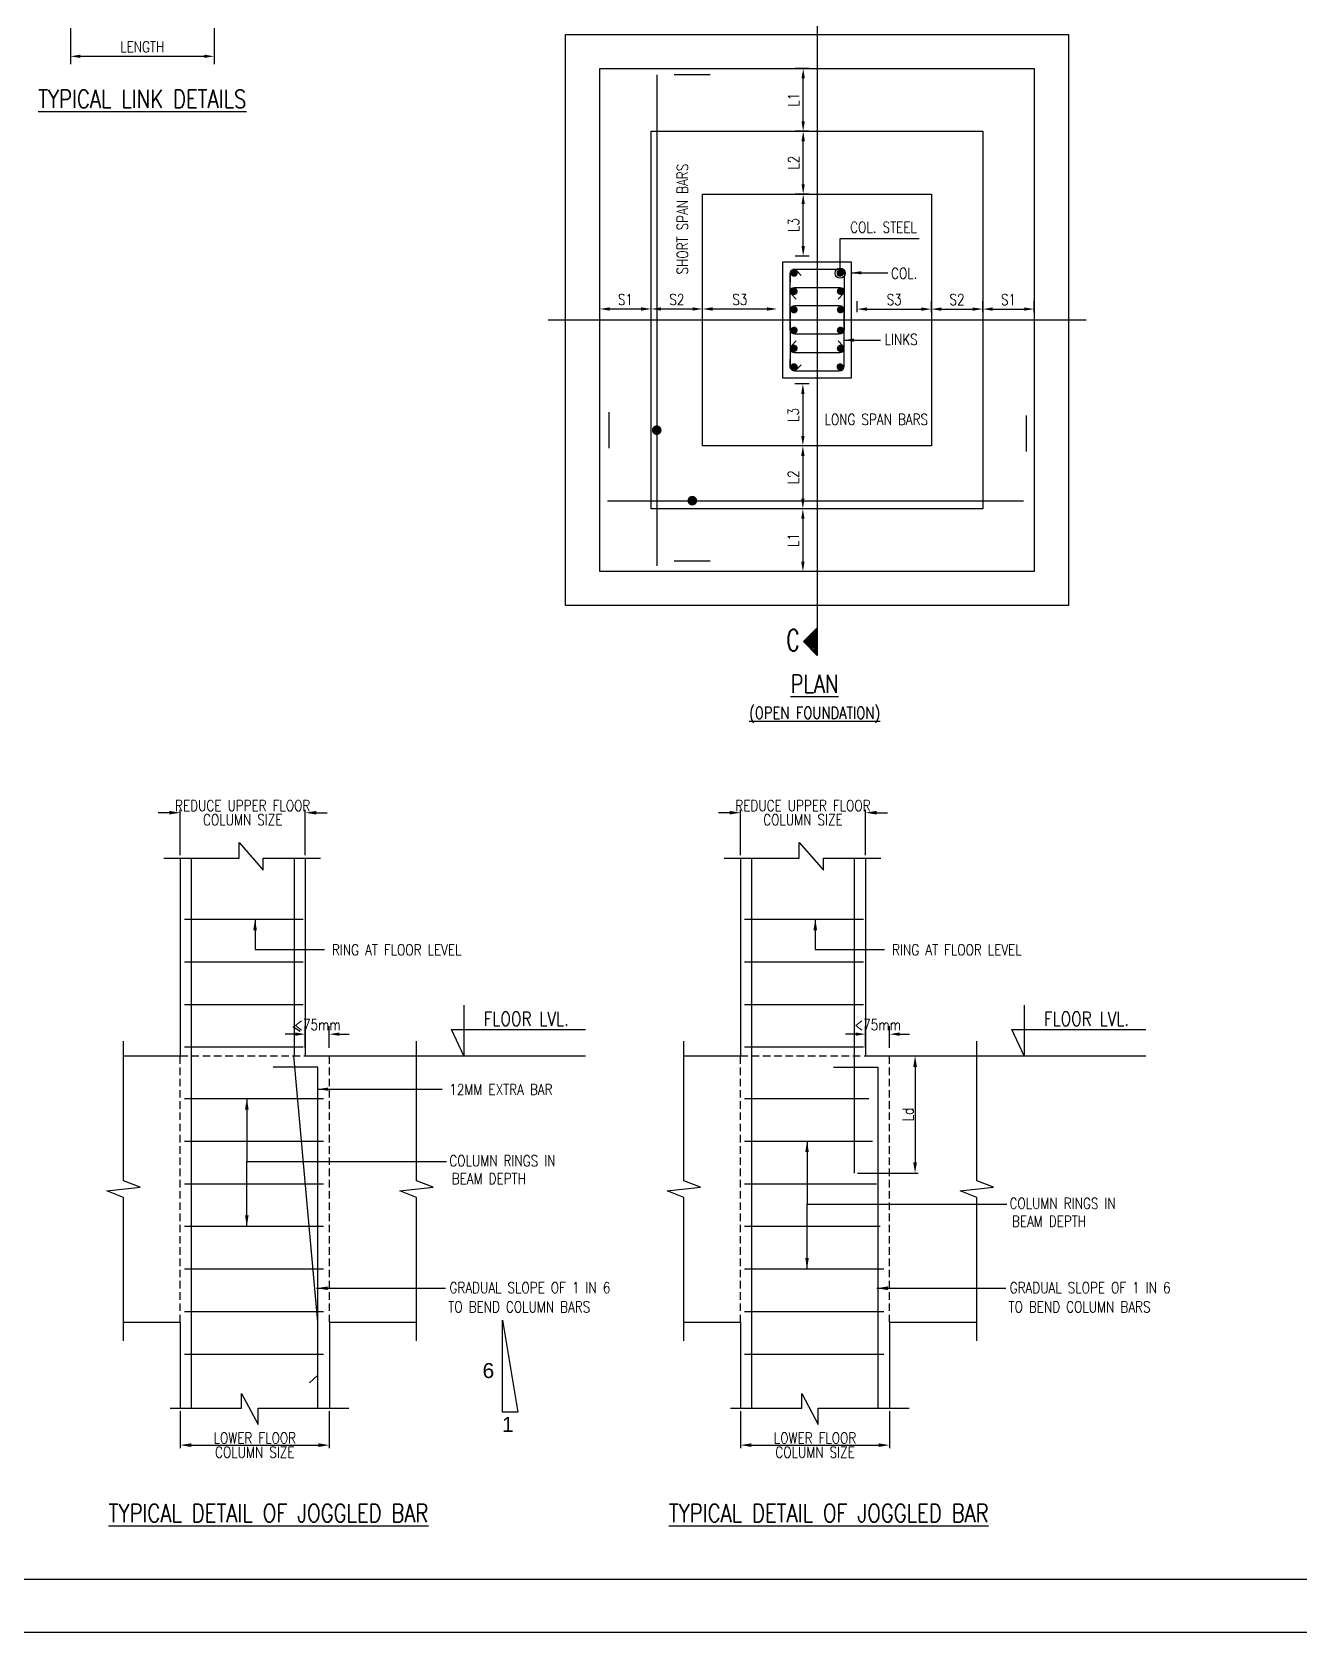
# Model space of a CAD drawing. Extents: x 324505 to 1272425, y -526289 to -156124.
# Drawn here: x 556929 to 588654, y -362395 to -322331 of the extents above; entities that cross this region are included whole.
import ezdxf
from ezdxf.enums import TextEntityAlignment as Align
from ezdxf.lldxf.tags import DXFTag

# ---------------------------------------------------------------- set-up
doc = ezdxf.new("R2010")
doc.units = 0
doc.header["$LTSCALE"] = 500
doc.header["$MEASUREMENT"] = 0
doc.header["$PDMODE"] = 35
doc.header["$PDSIZE"] = -15
doc.linetypes.add('HIDDEN2', pattern=[0.1875, 0.125, -0.0625])
doc.layers.get('DEFPOINTS').update_dxf_attribs({"color": 4})
for name, color, linetype in [('BEAM', 4, 'Continuous'), ('BRAKE LINE', 8, 'Continuous'), ('CEN', 8, 'CENTER'), ('COL', 1, 'Continuous'), ('DIM', 5, 'Continuous'), ('FOOT', 4, 'Continuous'), ('level', 3, 'Continuous'), ('LINK', 2, 'Continuous'), ('MISC', 5, 'Continuous'), ('NO. SECTION', 1, 'Continuous'), ('S-COLUMN', 1, 'Continuous'), ('S-CONCRET LINE', 4, 'Continuous'), ('S-MISC', 2, 'Continuous'), ('S-REINFORCEMENT', 6, 'Continuous'), ('S-TEXT-1', 4, 'Continuous'), ('S-TITLE', 6, 'Continuous'), ('S-TXT', 3, 'Continuous'), ('s_TITILE', 9, 'Continuous'), ('TEXT NORMAL', 4, 'Continuous'), ('TEXT1', 2, 'Continuous'), ('TXT1', 2, 'Continuous')]:
    doc.layers.add(name, color=color, linetype=linetype)
doc.styles.add('ROMAND', font='simplex.shx')
doc.styles.add('ROMANS', font='simplex.shx', dxfattribs={"width": 0.8, "height": 275, "bigfont": 'bigfont.shx'})
doc.styles.add('STERLING-1', font='swissel.ttf')
tags = doc.linetypes.add('CENTER', pattern=[2, 1.25, -0.25, 0.25, -0.25]).pattern_tags.tags
tags[10:11] = [DXFTag(74, 4), DXFTag(75, 0), DXFTag(340, '0'), DXFTag(46, 1.0), DXFTag(50, 0.0), DXFTag(44, 0.0), DXFTag(45, 0.0)]
tags[8:9] = [DXFTag(74, 4), DXFTag(75, 0), DXFTag(340, '0'), DXFTag(46, 1.0), DXFTag(50, 0.0), DXFTag(44, 0.0), DXFTag(45, 0.0)]
tags[6:7] = [DXFTag(74, 4), DXFTag(75, 0), DXFTag(340, '0'), DXFTag(46, 1.0), DXFTag(50, 0.0), DXFTag(44, 0.0), DXFTag(45, 0.0)]
tags[4:5] = [DXFTag(74, 4), DXFTag(75, 0), DXFTag(340, '0'), DXFTag(46, 1.0), DXFTag(50, 0.0), DXFTag(44, 0.0), DXFTag(45, 0.0)]
tags = doc.linetypes.add('HIDDEN', pattern=[0.375, 0.25, -0.125]).pattern_tags.tags
tags[6:7] = [DXFTag(74, 4), DXFTag(75, 0), DXFTag(340, '0'), DXFTag(46, 1.0), DXFTag(50, 0.0), DXFTag(44, 0.0), DXFTag(45, 0.0)]
tags[4:5] = [DXFTag(74, 4), DXFTag(75, 0), DXFTag(340, '0'), DXFTag(46, 1.0), DXFTag(50, 0.0), DXFTag(44, 0.0), DXFTag(45, 0.0)]
doc.dimstyles.new('Copy of INT2TIMES', dxfattribs={"dimtxt": 300, "dimasz": 275, "dimexe": 75, "dimexo": 75, "dimgap": 40, "dimtad": 1, "dimdec": 0, "dimlfac": 0.5, "dimrnd": 5, "dimzin": 0, "dimdsep": 46, "dimtxsty": 'ROMANS', "dimcen": -1, "dimclrd": 5, "dimclre": 5, "dimclrt": 4, "dimadec": 0, "dimazin": 0, "dimtfac": 1, "dimtdec": 0, "dimtix": 1, "dimtofl": 0, "dimtmove": 2, "dimatfit": 3, "dimfxl": 0, "dimtolj": 1, "dimtzin": 0, "dimarcsym": 0})
doc.dimstyles.new('dim100', dxfattribs={"dimtxt": 250, "dimasz": 250, "dimexe": 200, "dimexo": 200, "dimgap": 100, "dimtad": 1, "dimdec": 0, "dimzin": 0, "dimdsep": 46, "dimtxsty": 'ROMANS', "dimcen": 0, "dimclrd": 5, "dimclre": 5, "dimclrt": 4, "dimadec": 0, "dimazin": 0, "dimtfac": 1, "dimtdec": 0, "dimtix": 1, "dimtofl": 0, "dimtmove": 2, "dimatfit": 3, "dimfxl": 0, "dimtolj": 1, "dimtzin": 0, "dimlwd": -1, "dimlwe": -1, "dimarcsym": 0})
doc.dimstyles.new('dim25', dxfattribs={"dimtxt": 250, "dimasz": 250, "dimexe": 200, "dimexo": 200, "dimgap": 100, "dimtad": 1, "dimdec": 0, "dimlfac": 0.25, "dimzin": 0, "dimdsep": 46, "dimtxsty": 'ROMANS', "dimcen": 0, "dimclrd": 5, "dimclre": 5, "dimclrt": 4, "dimadec": 0, "dimazin": 0, "dimtfac": 1, "dimtdec": 0, "dimtix": 1, "dimtofl": 0, "dimtmove": 2, "dimatfit": 3, "dimfxl": 0, "dimtolj": 1, "dimtzin": 0, "dimlwd": -1, "dimlwe": -1, "dimarcsym": 0})

# ---------------------------------------------------------------- blocks, each defined once
blk = doc.blocks.new('*D3')
at = {"layer": 'DEFPOINTS', "color": 0}
for p in [(576588, -331143), (576231, -332695), (576588, -332695)]:
    blk.add_point(p, dxfattribs=at)
at = {"layer": 'DIM', "color": 5}
for p, q in [((576388, -331143), (576031, -331143)), ((576231, -331393), (576231, -332445)), ((576388, -332695), (576031, -332695))]:
    blk.add_line(p, q, dxfattribs=at)
for points in [[(576273, -331393), (576189, -331393), (576231, -331143)], [(576189, -332445), (576273, -332445), (576231, -332695)]]:
    blk.add_solid(points, dxfattribs=at)
at = {"layer": 'DIM', "color": 4, "insert": (575993, -331919), "char_height": 275, "attachment_point": 5, "rotation": 90, "style": 'ROMANS'}
blk.add_mtext('\\A1;L3', dxfattribs=at)
blk = doc.blocks.new('*D4')
at = {"layer": 'DEFPOINTS', "color": 0}
for p in [(576588, -334269), (576231, -335843), (576588, -335843)]:
    blk.add_point(p, dxfattribs=at)
at = {"layer": 'DIM', "color": 5}
for p, q in [((576388, -334269), (576031, -334269)), ((576231, -334519), (576231, -335593)), ((576388, -335843), (576031, -335843))]:
    blk.add_line(p, q, dxfattribs=at)
for points in [[(576273, -334519), (576189, -334519), (576231, -334269)], [(576189, -335593), (576273, -335593), (576231, -335843)]]:
    blk.add_solid(points, dxfattribs=at)
at = {"layer": 'DIM', "color": 4, "insert": (575993, -335056), "char_height": 275, "attachment_point": 5, "rotation": 90, "style": 'ROMANS'}
blk.add_mtext('\\A1;L1', dxfattribs=at)
blk = doc.blocks.new('*D5')
at = {"layer": 'DEFPOINTS', "color": 0}
for p in [(576588, -332695), (576231, -334269), (576588, -334269)]:
    blk.add_point(p, dxfattribs=at)
at = {"layer": 'DIM', "color": 5}
for p, q in [((576388, -332695), (576031, -332695)), ((576231, -332945), (576231, -334019)), ((576388, -334269), (576031, -334269))]:
    blk.add_line(p, q, dxfattribs=at)
for points in [[(576273, -332945), (576189, -332945), (576231, -332695)], [(576189, -334019), (576273, -334019), (576231, -334269)]]:
    blk.add_solid(points, dxfattribs=at)
at = {"layer": 'DIM', "color": 4, "insert": (575993, -333482), "char_height": 275, "attachment_point": 5, "rotation": 90, "style": 'ROMANS'}
blk.add_mtext('\\A1;L2', dxfattribs=at)
blk = doc.blocks.new('*D6')
at = {"layer": 'DEFPOINTS', "color": 0}
for p in [(576239, -323243), (576588, -323243), (576584, -324817)]:
    blk.add_point(p, dxfattribs=at)
at = {"layer": 'DIM', "color": 5}
for p, q in [((576388, -323243), (576039, -323243)), ((576239, -324567), (576239, -323493)), ((576384, -324817), (576039, -324817))]:
    blk.add_line(p, q, dxfattribs=at)
for points in [[(576281, -323493), (576197, -323493), (576239, -323243)], [(576197, -324567), (576281, -324567), (576239, -324817)]]:
    blk.add_solid(points, dxfattribs=at)
at = {"layer": 'DIM', "color": 4, "insert": (576001, -324030), "char_height": 275, "attachment_point": 5, "rotation": 90, "style": 'ROMANS'}
blk.add_mtext('\\A1;L1', dxfattribs=at)
blk = doc.blocks.new('*D7')
at = {"layer": 'DEFPOINTS', "color": 0}
for p in [(573719, -329266), (575585, -329266), (575585, -329266)]:
    blk.add_point(p, dxfattribs=at)
at = {"layer": 'DIM', "color": 5}
for p, q in [((573719, -329066), (573719, -329066)), ((573969, -329266), (575335, -329266)), ((575585, -329066), (575585, -329066))]:
    blk.add_line(p, q, dxfattribs=at)
for points in [[(573969, -329225), (573969, -329308), (573719, -329266)], [(575335, -329308), (575335, -329225), (575585, -329266)]]:
    blk.add_solid(points, dxfattribs=at)
at = {"layer": 'DIM', "color": 4, "insert": (574652, -329029), "char_height": 275, "attachment_point": 5, "style": 'ROMANS'}
blk.add_mtext('\\A1;S3', dxfattribs=at)
blk = doc.blocks.new('*D8')
at = {"layer": 'DEFPOINTS', "color": 0}
for p in [(572432, -329266), (571144, -329543), (572432, -329543)]:
    blk.add_point(p, dxfattribs=at)
at = {"layer": 'DIM', "color": 5}
for p, q in [((571144, -329343), (571144, -329066)), ((571394, -329266), (572182, -329266)), ((572432, -329343), (572432, -329066))]:
    blk.add_line(p, q, dxfattribs=at)
for points in [[(571394, -329225), (571394, -329308), (571144, -329266)], [(572182, -329308), (572182, -329225), (572432, -329266)]]:
    blk.add_solid(points, dxfattribs=at)
at = {"layer": 'DIM', "color": 4, "insert": (571788, -329029), "char_height": 275, "attachment_point": 5, "style": 'ROMANS'}
blk.add_mtext('\\A1;S1', dxfattribs=at)
blk = doc.blocks.new('*D9')
at = {"layer": 'DEFPOINTS', "color": 0}
for p in [(573719, -329266), (572432, -329543), (573719, -329543)]:
    blk.add_point(p, dxfattribs=at)
at = {"layer": 'DIM', "color": 5}
for p, q in [((572432, -329343), (572432, -329066)), ((572682, -329266), (573469, -329266)), ((573719, -329343), (573719, -329066))]:
    blk.add_line(p, q, dxfattribs=at)
for points in [[(572682, -329225), (572682, -329308), (572432, -329266)], [(573469, -329308), (573469, -329225), (573719, -329266)]]:
    blk.add_solid(points, dxfattribs=at)
at = {"layer": 'DIM', "color": 4, "insert": (573076, -329029), "char_height": 275, "attachment_point": 5, "style": 'ROMANS'}
blk.add_mtext('\\A1;S2', dxfattribs=at)
blk = doc.blocks.new('*D10')
at = {"layer": 'DEFPOINTS', "color": 0}
for p in [(576239, -326391), (576588, -326391), (576587, -327943)]:
    blk.add_point(p, dxfattribs=at)
at = {"layer": 'DIM', "color": 5}
for p, q in [((576388, -326391), (576039, -326391)), ((576239, -327693), (576239, -326641)), ((576387, -327943), (576039, -327943))]:
    blk.add_line(p, q, dxfattribs=at)
for points in [[(576281, -326641), (576197, -326641), (576239, -326391)], [(576197, -327693), (576281, -327693), (576239, -327943)]]:
    blk.add_solid(points, dxfattribs=at)
at = {"layer": 'DIM', "color": 4, "insert": (576001, -327167), "char_height": 275, "attachment_point": 5, "rotation": 90, "style": 'ROMANS'}
blk.add_mtext('\\A1;L3', dxfattribs=at)
blk = doc.blocks.new('*D11')
at = {"layer": 'DEFPOINTS', "color": 0}
for p in [(579448, -329269), (577588, -329543), (579448, -329543)]:
    blk.add_point(p, dxfattribs=at)
at = {"layer": 'DIM', "color": 5}
for p, q in [((577588, -329343), (577588, -329069)), ((577838, -329269), (579198, -329269)), ((579448, -329343), (579448, -329069))]:
    blk.add_line(p, q, dxfattribs=at)
for points in [[(577838, -329228), (577838, -329311), (577588, -329269)], [(579198, -329311), (579198, -329228), (579448, -329269)]]:
    blk.add_solid(points, dxfattribs=at)
at = {"layer": 'DIM', "color": 4, "insert": (578518, -329032), "char_height": 275, "attachment_point": 5, "style": 'ROMANS'}
blk.add_mtext('\\A1;S3', dxfattribs=at)
blk = doc.blocks.new('*D12')
at = {"layer": 'DEFPOINTS', "color": 0}
for p in [(582023, -329269), (580736, -329543), (582023, -329543)]:
    blk.add_point(p, dxfattribs=at)
at = {"layer": 'DIM', "color": 5}
for p, q in [((580736, -329343), (580736, -329069)), ((580986, -329269), (581773, -329269)), ((582023, -329343), (582023, -329069))]:
    blk.add_line(p, q, dxfattribs=at)
for points in [[(580986, -329228), (580986, -329311), (580736, -329269)], [(581773, -329311), (581773, -329228), (582023, -329269)]]:
    blk.add_solid(points, dxfattribs=at)
at = {"layer": 'DIM', "color": 4, "insert": (581379, -329032), "char_height": 275, "attachment_point": 5, "style": 'ROMANS'}
blk.add_mtext('\\A1;S1', dxfattribs=at)
blk = doc.blocks.new('*D13')
at = {"layer": 'DEFPOINTS', "color": 0}
for p in [(580736, -329269), (579448, -329543), (580736, -329543)]:
    blk.add_point(p, dxfattribs=at)
at = {"layer": 'DIM', "color": 5}
for p, q in [((579448, -329343), (579448, -329069)), ((579698, -329269), (580486, -329269)), ((580736, -329343), (580736, -329069))]:
    blk.add_line(p, q, dxfattribs=at)
for points in [[(579698, -329228), (579698, -329311), (579448, -329269)], [(580486, -329311), (580486, -329228), (580736, -329269)]]:
    blk.add_solid(points, dxfattribs=at)
at = {"layer": 'DIM', "color": 4, "insert": (580092, -329032), "char_height": 275, "attachment_point": 5, "style": 'ROMANS'}
blk.add_mtext('\\A1;S2', dxfattribs=at)
blk = doc.blocks.new('*D14')
at = {"layer": 'DEFPOINTS', "color": 0}
for p in [(576239, -324817), (576584, -324817), (576588, -326391)]:
    blk.add_point(p, dxfattribs=at)
at = {"layer": 'DIM', "color": 5}
for p, q in [((576384, -324817), (576039, -324817)), ((576239, -326141), (576239, -325067)), ((576388, -326391), (576039, -326391))]:
    blk.add_line(p, q, dxfattribs=at)
for points in [[(576281, -325067), (576197, -325067), (576239, -324817)], [(576197, -326141), (576281, -326141), (576239, -326391)]]:
    blk.add_solid(points, dxfattribs=at)
at = {"layer": 'DIM', "color": 4, "insert": (576001, -325604), "char_height": 275, "attachment_point": 5, "rotation": 90, "style": 'ROMANS'}
blk.add_mtext('\\A1;L2', dxfattribs=at)
blk = doc.blocks.new('*D54')
at = {"layer": 'DEFPOINTS', "color": 0}
for p in [(557890, -322034), (561490, -322034), (561490, -322939)]:
    blk.add_point(p, dxfattribs=at)
at = {"layer": 'DIM', "color": 5}
for p, q in [((557890, -322234), (557890, -323139)), ((561490, -322234), (561490, -323139)), ((558140, -322939), (561240, -322939))]:
    blk.add_line(p, q, dxfattribs=at)
for points in [[(558140, -322898), (558140, -322981), (557890, -322939)], [(561240, -322981), (561240, -322898), (561490, -322939)]]:
    blk.add_solid(points, dxfattribs=at)
at = {"layer": 'DIM', "color": 4, "insert": (559690, -322702), "char_height": 275, "attachment_point": 5, "style": 'ROMANS'}
blk.add_mtext('\\A1;LENGTH', dxfattribs=at)
blk = doc.blocks.new('*D1129')
at = {"layer": 'DEFPOINTS', "color": 0}
for p in [(560641, -356787), (564374, -356787), (564374, -357716)]:
    blk.add_point(p, dxfattribs=at)
at = {"layer": 'DIM', "color": 5, "lineweight": -2, "ltscale": 2}
for p, q in [((560641, -356862), (560641, -357791)), ((564374, -356862), (564374, -357791)), ((560916, -357716), (564099, -357716))]:
    blk.add_line(p, q, dxfattribs=at)
at = {"layer": 'DIM', "color": 5}
for points in [[(560916, -357670), (560916, -357762), (560641, -357716)], [(564099, -357762), (564099, -357670), (564374, -357716)]]:
    blk.add_solid(points, dxfattribs=at)
at = {"layer": 'DIM', "color": 4, "char_height": 275, "attachment_point": 5, "style": 'ROMANS'}
for s, insert in [('\\A1;LOWER FLOOR', (562508, -357539)), ('COLUMN SIZE', (562508, -357894))]:
    blk.add_mtext(s, dxfattribs=dict(at, insert=insert))
blk = doc.blocks.new('*D1130')
at = {"layer": 'DEFPOINTS', "color": 0}
for p in [(563772, -341880), (560641, -343020), (563772, -343020)]:
    blk.add_point(p, dxfattribs=at)
at = {"layer": 'DIM', "color": 5, "lineweight": -2, "ltscale": 2}
for p, q in [((560366, -341880), (560091, -341880)), ((560641, -342945), (560641, -341805)), ((563772, -342945), (563772, -341805)), ((564047, -341880), (564322, -341880))]:
    blk.add_line(p, q, dxfattribs=at)
at = {"layer": 'DIM', "color": 5}
for points in [[(560366, -341925), (560366, -341834), (560641, -341880)], [(564047, -341834), (564047, -341925), (563772, -341880)]]:
    blk.add_solid(points, dxfattribs=at)
at = {"layer": 'DIM', "color": 4, "char_height": 275, "attachment_point": 5, "style": 'ROMANS'}
for s, insert in [('\\A1;REDUCE UPPER FLOOR', (562206, -341702)), ('COLUMN SIZE', (562206, -342057))]:
    blk.add_mtext(s, dxfattribs=dict(at, insert=insert))
blk = doc.blocks.new('*D1131')
at = {"layer": 'DEFPOINTS', "color": 0}
for p in [(574669, -356787), (578402, -356787), (578402, -357716)]:
    blk.add_point(p, dxfattribs=at)
at = {"layer": 'DIM', "color": 5, "lineweight": -2, "ltscale": 2}
for p, q in [((574669, -356862), (574669, -357791)), ((578402, -356862), (578402, -357791)), ((574944, -357716), (578127, -357716))]:
    blk.add_line(p, q, dxfattribs=at)
at = {"layer": 'DIM', "color": 5}
for points in [[(574944, -357670), (574944, -357762), (574669, -357716)], [(578127, -357762), (578127, -357670), (578402, -357716)]]:
    blk.add_solid(points, dxfattribs=at)
at = {"layer": 'DIM', "color": 4, "char_height": 275, "attachment_point": 5, "style": 'ROMANS'}
for s, insert in [('\\A1;LOWER FLOOR', (576536, -357539)), ('COLUMN SIZE', (576536, -357894))]:
    blk.add_mtext(s, dxfattribs=dict(at, insert=insert))
blk = doc.blocks.new('*D1132')
at = {"layer": 'DEFPOINTS', "color": 0}
for p in [(577800, -341880), (574669, -343020), (577800, -343020)]:
    blk.add_point(p, dxfattribs=at)
at = {"layer": 'DIM', "color": 5, "lineweight": -2, "ltscale": 2}
for p, q in [((574394, -341880), (574119, -341880)), ((574669, -342945), (574669, -341805)), ((577800, -342945), (577800, -341805)), ((578075, -341880), (578350, -341880))]:
    blk.add_line(p, q, dxfattribs=at)
at = {"layer": 'DIM', "color": 5}
for points in [[(574394, -341925), (574394, -341834), (574669, -341880)], [(578075, -341834), (578075, -341925), (577800, -341880)]]:
    blk.add_solid(points, dxfattribs=at)
at = {"layer": 'DIM', "color": 4, "char_height": 275, "attachment_point": 5, "style": 'ROMANS'}
for s, insert in [('\\A1;REDUCE UPPER FLOOR', (576234, -341702)), ('COLUMN SIZE', (576234, -342057))]:
    blk.add_mtext(s, dxfattribs=dict(at, insert=insert))
blk = doc.blocks.new('*D1133')
at = {"layer": 'DEFPOINTS', "color": 0}
for p in [(577800, -347970), (577520, -350906), (579041, -350906)]:
    blk.add_point(p, dxfattribs=at)
at = {"layer": 'DIM', "color": 5, "lineweight": -2, "ltscale": 2}
for p, q in [((577875, -347970), (579116, -347970)), ((579041, -348245), (579041, -350631)), ((577595, -350906), (579116, -350906))]:
    blk.add_line(p, q, dxfattribs=at)
at = {"layer": 'DIM', "color": 5}
for points in [[(579087, -348245), (578995, -348245), (579041, -347970)], [(578995, -350631), (579087, -350631), (579041, -350906)]]:
    blk.add_solid(points, dxfattribs=at)
at = {"layer": 'DIM', "color": 4, "insert": (578864, -349438), "char_height": 275, "attachment_point": 5, "rotation": 90, "style": 'ROMANS'}
blk.add_mtext('\\A1;Ld', dxfattribs=at)
blk = doc.blocks.new('*D1209')
at = {"layer": 'DEFPOINTS', "color": 0}
for p in [(564374, -347425), (563772, -347970), (564374, -347970)]:
    blk.add_point(p, dxfattribs=at)
at = {"layer": 'S-CONCRET LINE', "color": 5}
for p, q in [((563772, -347770), (563772, -347225)), ((564374, -347770), (564374, -347225)), ((563522, -347425), (563272, -347425)), ((564624, -347425), (564874, -347425))]:
    blk.add_line(p, q, dxfattribs=at)
for points in [[(563522, -347466), (563522, -347383), (563772, -347425)], [(564624, -347383), (564624, -347466), (564374, -347425)]]:
    blk.add_solid(points, dxfattribs=at)
at = {"layer": 'S-CONCRET LINE', "color": 4, "insert": (564073, -347187), "char_height": 275, "attachment_point": 5, "style": 'ROMANS'}
blk.add_mtext('\\A1;<75mm', dxfattribs=at)
blk = doc.blocks.new('*D1210')
at = {"layer": 'DEFPOINTS', "color": 0}
for p in [(578402, -347425), (577800, -347970), (578402, -347970)]:
    blk.add_point(p, dxfattribs=at)
at = {"layer": 'S-CONCRET LINE', "color": 5}
for p, q in [((577800, -347770), (577800, -347225)), ((578402, -347770), (578402, -347225)), ((577550, -347425), (577300, -347425)), ((578652, -347425), (578902, -347425))]:
    blk.add_line(p, q, dxfattribs=at)
for points in [[(577550, -347466), (577550, -347383), (577800, -347425)], [(578652, -347383), (578652, -347466), (578402, -347425)]]:
    blk.add_solid(points, dxfattribs=at)
at = {"layer": 'S-CONCRET LINE', "color": 4, "insert": (578101, -347187), "char_height": 275, "attachment_point": 5, "style": 'ROMANS'}
blk.add_mtext('\\A1;<75mm', dxfattribs=at)
blk = doc.blocks.new('zw$155A')
at = {"layer": 's_TITILE', "color": 7}
blk.add_lwpolyline([(0, 0), (88000, 0), (88000, 58000), (0, 58000)], close=True, dxfattribs=at)
at = {"layer": 's_TITILE', "color": 1}
blk.add_lwpolyline([(1300, 800), (78500, 800), (78500, 57200), (1300, 57200)], close=True, dxfattribs=at)

msp = doc.modelspace()

# ---------------------------------------------------------------- hatches: boundary and pattern name
at = {"layer": 'NO. SECTION', "ltscale": 5}
h = msp.add_hatch(dxfattribs=at)
h.set_pattern_fill('ANSI31', color=256, scale=220.680914, angle=90, style=0)
h.set_pattern_definition([(225, (578941.488, -230721.243), (-19.505621, 19.505621), [])])
h.paths.add_polyline_path([(576245.67, -337596.277), (576587.596, -337944.265), (576587.596, -337248.289)])

# ---------------------------------------------------------------- linework, layer by layer
for p, q in [((573913.428, -323405.775), (573011.09, -323405.775)), ((571379.349, -332752.357), (571379.349, -331850.019)), ((581831.578, -332836.764), (581831.578, -331934.427)), ((573913.428, -335578.989), (573011.09, -335578.989))]:
    msp.add_line(p, q)
at = {"layer": 'BEAM', "color": 8}
for p, q in [((562113.147, -342623.91), (562715.814, -343318.031)), ((562113.147, -343019.949), (562113.147, -342623.91)), ((576141.023, -342623.91), (576743.689, -343318.031)), ((576141.023, -343019.949), (576141.023, -342623.91)), ((560231.925, -343019.949), (562113.147, -343019.949)), ((562715.814, -343019.949), (564153.147, -343019.949)), ((562715.814, -343318.031), (562715.814, -343019.949)), ((574259.8, -343019.949), (576141.023, -343019.949)), ((576743.689, -343019.949), (578181.023, -343019.949)), ((576743.689, -343318.031), (576743.689, -343019.949))]:
    msp.add_line(p, q, dxfattribs=at)
for points in [[(560391.993, -356787.294), (562174.966, -356787.294), (562174.966, -356419.676), (562590.048, -357202.044), (562590.048, -356787.294), (564863.572, -356787.294)], [(574419.869, -356787.294), (576202.841, -356787.294), (576202.841, -356419.676), (576617.923, -357202.044), (576617.923, -356787.294), (578891.447, -356787.294)]]:
    msp.add_lwpolyline(points, dxfattribs=at)
at = {"layer": 'BRAKE LINE', "ltscale": 2}
for points in [[(559220.366, -355102.761), (559220.366, -351512.39), (558802.65, -351349.862), (559638.082, -351256.99), (559220.366, -351094.461), (559220.366, -347596.59)], [(566558.481, -355102.761), (566558.481, -351512.39), (566140.765, -351349.862), (566976.197, -351256.99), (566558.481, -351094.461), (566558.481, -347596.59)], [(573248.241, -355102.761), (573248.241, -351512.39), (572830.525, -351349.862), (573665.957, -351256.99), (573248.241, -351094.461), (573248.241, -347596.59)], [(580586.356, -355102.761), (580586.356, -351512.39), (580168.64, -351349.862), (581004.072, -351256.99), (580586.356, -351094.461), (580586.356, -347596.59)]]:
    msp.add_lwpolyline(points, dxfattribs=at)
at = {"layer": 'CEN'}
for p, q in [((576587.596, -322181.573), (576587.596, -336903.807)), ((583321.913, -329542.69), (569853.279, -329542.69))]:
    msp.add_line(p, q, dxfattribs=at)
at = {"layer": 'COL', "color": 4}
msp.add_lwpolyline([(575730.693, -330997.276), (575730.693, -328088.103), (577444.499, -328088.103), (577444.499, -330997.276)], close=True, dxfattribs=at)
at = {"layer": 'DEFPOINTS', "color": 0, "linetype": 'ByBlock'}
for p in [(577444.499, -328088.103), (577588.305, -327987.328), (575730.693, -330997.276)]:
    msp.add_point(p, dxfattribs=at)
at = {"layer": 'DIM', "ltscale": 2}
for p, q in [((562307.814, -350614.592), (567308.942, -350614.592)), ((576335.689, -351681.258), (581336.817, -351681.258))]:
    msp.add_line(p, q, dxfattribs=at)
at = {"layer": 'DIM'}
msp.add_lwpolyline([(581831.578, -332301.188, 0, 210.546, 0), (581380.409, -332301.188, 0, 0, 0), (581831.578, -332301.188, 0, 0, 0), (571830.518, -332301.188, 210.546, 0, 0), (571379.349, -332301.188, 210.546, 0, 0)], format="xyseb", dxfattribs=at)
at = {"layer": 'FOOT', "color": 8, "linetype": 'HIDDEN', "ltscale": 5}
msp.add_lwpolyline([(570286.334, -322390.482), (582881.211, -322390.482), (582881.211, -336694.898), (570286.334, -336694.898)], close=True, dxfattribs=at)
at = {"layer": 'FOOT', "linetype": 'Continuous'}
for points in [[(571144.265, -323242.69), (582023.28, -323242.69), (582023.28, -335842.69), (571144.265, -335842.69)], [(572431.838, -324816.69), (580735.707, -324816.69), (580735.707, -334268.69), (572431.838, -334268.69)], [(573719.411, -326390.69), (579448.133, -326390.69), (579448.133, -332694.69), (573719.411, -332694.69)]]:
    msp.add_lwpolyline(points, close=True, dxfattribs=at)
at = {"layer": 'level', "color": 2}
for points in [[(567741.101, -346697.299), (567741.101, -347970.092), (567434.169, -347310.455), (570789.523, -347310.455)], [(581768.976, -346697.299), (581768.976, -347970.092), (581462.044, -347310.455), (584817.398, -347310.455)]]:
    msp.add_lwpolyline(points, dxfattribs=at)
at = {"layer": 'LINK'}
for points in [[(576191.362, -328424.333), (576072.4, -328305.371, 0.703390865), (575911.16, -328388.883), (575911.16, -328586.404)], [(576064.849, -329021.952), (575941.073, -328890.676, -0.657599654), (576010.194, -328730.505), (577169.031, -328730.505, -0.657599654), (577238.152, -328890.676), (577114.376, -329021.952)], [(576064.849, -330063.428), (575941.073, -330194.703, 0.657599654), (576010.194, -330354.875), (577169.031, -330354.875, 0.657599654), (577238.152, -330194.703), (577114.376, -330063.428)], [(576191.362, -330661.047), (576072.4, -330780.008, -0.677498569), (575911.16, -330696.497), (575911.16, -330513.904)]]:
    msp.add_lwpolyline(points, format="xyb", dxfattribs=at)
for points in [[(575911.16, -329777.918), (575911.16, -328388.883, -0.414213562), (576031.472, -328268.571), (577143.72, -328268.571, -0.414213562), (577264.031, -328388.883), (577264.031, -329777.918, -0.414213562), (577143.72, -329898.229), (576031.472, -329898.229, -0.414213562)], [(575911.16, -329307.462), (575911.16, -330696.497, 0.414213562), (576031.472, -330816.809), (577143.72, -330816.809, 0.414213562), (577264.031, -330696.497), (577264.031, -329307.462, 0.414213562), (577143.72, -329187.15), (576031.472, -329187.15, 0.414213562)]]:
    msp.add_lwpolyline(points, format="xyb", close=True, dxfattribs=at)
at = {"layer": 'MISC'}
msp.add_lwpolyline([(573462.259, -323405.775, 0, 210.546, 0), (573462.259, -323856.944, 0, 0, 0), (573462.259, -323405.775, 0, 0, 0), (573462.259, -335127.82, 210.546, 0, 0), (573462.259, -335578.989, 210.546, 0, 0)], format="xyseb", dxfattribs=at)
at = {"layer": 'MISC', "const_width": 120.312}
for points in [[(572511.801, -332301.188, 1), (572632.113, -332301.188, 1)], [(573402.103, -334066.789, 1), (573522.415, -334066.789, 1)]]:
    msp.add_lwpolyline(points, format="xyb", close=True, dxfattribs=at)
at = {"layer": 'NO. SECTION'}
for p, q in [((576587.596, -336903.807), (576587.596, -337944.265)), ((576587.596, -337248.289), (576245.67, -337596.277)), ((576587.596, -337944.265), (576245.67, -337596.277))]:
    msp.add_line(p, q, dxfattribs=at)
at = {"layer": 'S-COLUMN'}
for p, q in [((560641.147, -343019.949), (560641.147, -347970.092)), ((563771.814, -343019.949), (563771.814, -347970.092)), ((574669.023, -343019.949), (574669.023, -347970.092)), ((577799.689, -343019.949), (577799.689, -347970.092)), ((560641.147, -354636.759), (560641.147, -356787.294)), ((564374.481, -354636.759), (564374.481, -356787.294)), ((574669.023, -354636.759), (574669.023, -356787.294)), ((578402.356, -354636.759), (578402.356, -356787.294))]:
    msp.add_line(p, q, dxfattribs=at)
at = {"layer": 'S-COLUMN', "color": 8, "linetype": 'HIDDEN2', "ltscale": 3}
for p, q in [((560641.147, -354636.759), (560641.147, -347970.092)), ((560641.147, -347970.092), (563771.814, -347970.092)), ((564374.481, -354636.759), (564374.481, -347970.092)), ((574669.023, -354636.759), (574669.023, -347970.092)), ((574669.023, -347970.092), (577799.689, -347970.092)), ((578402.356, -354636.759), (578402.356, -347970.092))]:
    msp.add_line(p, q, dxfattribs=at)
at = {"layer": 'S-CONCRET LINE'}
msp.add_line((563462.832, -347232.475), (563641.25, -347350.908), dxfattribs=at)
at = {"layer": 'S-CONCRET LINE', "color": 130}
for p, q in [((559220.366, -347970.092), (560641.147, -347970.092)), ((563771.814, -347970.092), (566558.481, -347970.092)), ((573248.241, -347970.092), (574669.023, -347970.092)), ((577799.689, -347970.092), (580586.356, -347970.092)), ((559220.366, -354636.759), (560641.147, -354636.759)), ((564374.481, -354636.759), (566558.481, -354636.759)), ((573248.241, -354636.759), (574669.023, -354636.759)), ((578402.356, -354636.759), (580586.356, -354636.759))]:
    msp.add_line(p, q, dxfattribs=at)
at = {"layer": 'S-MISC'}
msp.add_lwpolyline([(568708.751, -356890.507), (568708.751, -354586.507), (569092.751, -356890.507)], close=True, dxfattribs=at)
at = {"layer": 'S-REINFORCEMENT'}
for p, q in [((572571.957, -323399.86), (572571.957, -335701.993)), ((571337.912, -334066.789), (581751.341, -334066.789)), ((560926.481, -356787.294), (560926.481, -343019.949)), ((563491.814, -343019.949), (563491.814, -347970.092)), ((574954.356, -356787.294), (574954.356, -343019.949)), ((577519.689, -343019.949), (577519.689, -350906.185)), ((564089.147, -354636.759), (563489.147, -347970.092)), ((576999.171, -348250.092), (578117.023, -348250.092)), ((578117.023, -356787.294), (578117.023, -348250.092)), ((564089.147, -356787.294), (564089.147, -354636.759))]:
    msp.add_line(p, q, dxfattribs=at)
at = {"layer": 'S-REINFORCEMENT', "color": 2}
for p, q in [((560745.147, -344546.06), (563718.481, -344546.06)), ((574773.023, -344546.06), (577746.356, -344546.06)), ((560745.147, -345612.727), (563718.481, -345612.727)), ((574773.023, -345612.727), (577746.356, -345612.727)), ((560745.147, -346679.394), (563718.481, -346679.394)), ((574773.023, -346679.394), (577746.356, -346679.394)), ((560745.147, -347746.06), (563718.481, -347746.06)), ((574773.023, -347746.06), (577746.356, -347746.06)), ((560745.147, -349036.759), (564227.814, -349036.759)), ((574773.023, -349036.759), (577880.767, -349036.759)), ((560745.147, -350103.426), (564227.814, -350103.426)), ((574773.023, -350103.426), (577976.767, -350103.426)), ((560745.147, -351170.092), (564227.814, -351170.092)), ((574773.023, -351170.092), (578072.767, -351170.092)), ((560745.147, -352236.759), (564227.814, -352236.759)), ((574773.023, -352236.759), (578168.767, -352236.759)), ((560745.147, -353303.426), (564227.814, -353303.426)), ((574773.023, -353303.426), (578255.689, -353303.426)), ((560745.147, -354370.092), (564227.814, -354370.092)), ((574773.023, -354370.092), (578255.689, -354370.092)), ((560745.147, -355436.759), (564227.814, -355436.759)), ((574773.023, -355436.759), (578255.689, -355436.759))]:
    msp.add_line(p, q, dxfattribs=at)
at = {"layer": 'S-REINFORCEMENT', "const_width": 90.234}
for points in [[(575965.077, -328371.005, 1), (576055.311, -328371.005, 1)], [(577208.506, -328369.443, -1), (577118.273, -328369.443, -1)], [(575965.077, -328825.505, 1), (576055.311, -328825.505, 1)], [(577216.506, -328823.943, -1), (577126.273, -328823.943, -1)], [(575965.077, -329286.52, 1), (576055.311, -329286.52, 1)], [(577216.506, -329284.958, -1), (577126.273, -329284.958, -1)], [(575965.077, -329798.86, -1), (576055.311, -329798.86, -1)], [(577216.506, -329800.422, 1), (577126.273, -329800.422, 1)], [(575965.077, -330251.375, -1), (576055.311, -330251.375, -1)], [(577216.506, -330252.937, 1), (577126.273, -330252.937, 1)], [(575965.077, -330714.375, -1), (576055.311, -330714.375, -1)], [(577208.506, -330715.937, 1), (577118.273, -330715.937, 1)]]:
    msp.add_lwpolyline(points, format="xyb", close=True, dxfattribs=at)
at = {"layer": 'S-REINFORCEMENT'}
msp.add_lwpolyline([(563881.09, -356155.331), (564089.147, -355961.094), (564089.147, -348250.092), (562971.296, -348250.092)], dxfattribs=at)
at = {"layer": 'TEXT NORMAL', "color": 3}
for p, q in [((566558.481, -347970.092), (570789.523, -347970.092)), ((580586.356, -347970.092), (584817.398, -347970.092))]:
    msp.add_line(p, q, dxfattribs=at)

# ---------------------------------------------------------------- block references
at = {"xscale": 1.65719696969697, "yscale": 1.65719696969697, "zscale": 1.65719696969697}
msp.add_blockref('zw$155A', (458845.436, -362394.982), dxfattribs=at)

# ---------------------------------------------------------------- texts
at = {"layer": 'NO. SECTION', "style": 'ROMANS', "width": 0.7}
msp.add_text('C', height=533.333, dxfattribs=at).set_placement((575986.591, -337557.101), align=Align.MIDDLE)
at = {"layer": 'S-TEXT-1', "linetype": 'ByBlock', "style": 'ROMANS', "width": 0.8}
msp.add_text('SHORT SPAN BARS', height=275, rotation=90, dxfattribs=at).set_placement((573353.458, -328402.267))
for s, p in [('COL. STEEL', (577415.669, -327357.868)), ('COL.', (578439.014, -328510.961)), ('LINKS', (578276.832, -330166.027)), ('LONG SPAN BARS', (576772.848, -332169.116)), ('RING AT FLOOR LEVEL', (564438.665, -345450.82)), ('RING AT FLOOR LEVEL', (578466.54, -345450.82)), ('12MM EXTRA BAR', (567378.205, -348948.039)), ('COLUMN RINGS IN', (567378.205, -350732.921)), ('BEAM DEPTH', (567437.86, -351180.879)), ('COLUMN RINGS IN', (581406.08, -351799.588)), ('BEAM DEPTH', (581465.735, -352247.545)), ('GRADUAL SLOPE OF 1 IN 6', (567383.757, -353911.715)), ('GRADUAL SLOPE OF 1 IN 6', (581411.632, -353911.715)), ('TO BEND COLUMN BARS', (567353.257, -354391.811)), ('TO BEND COLUMN BARS', (581381.132, -354391.811))]:
    msp.add_text(s, height=275, dxfattribs=at).set_placement(p)
at = {"layer": 'S-TITLE', "style": 'ROMANS', "width": 0.8}
for s, p in [('%%UTYPICAL LINK DETAILS', (559689.591, -324007.852)), ('%%uPLAN', (576524.41, -338654.87)), ('%%UTYPICAL DETAIL OF JOGGLED BAR', (562851.704, -359417.942)), ('%%UTYPICAL DETAIL OF JOGGLED BAR', (576879.579, -359417.942))]:
    msp.add_text(s, height=450, dxfattribs=at).set_placement(p, align=Align.MIDDLE_CENTER)
at = {"layer": 'S-TXT', "style": 'STERLING-1'}
for s, p in [('6', (568211.385, -356036.035)), ('1', (568698.384, -357383.751))]:
    msp.add_text(s, height=375, dxfattribs=at).set_placement(p)
at = {"layer": 'TEXT1', "linetype": 'ByBlock', "style": 'ROMANS', "width": 0.8}
msp.add_text('%%U(OPEN FOUNDATION)', height=300, dxfattribs=at).set_placement((576524.41, -339380.207), align=Align.MIDDLE_CENTER)
at = {"layer": 'TXT1', "style": 'ROMAND', "width": 0.8}
for p in [(569304.854, -347044.788), (583332.729, -347044.788)]:
    msp.add_text('FLOOR LVL.', height=350, dxfattribs=at).set_placement(p, align=Align.MIDDLE)

# ---------------------------------------------------------------- dimensions: what is measured, and where the dimension line sits
at = {"layer": 'DIM'}
for base, p1, p2, angle, text, picture, middle in [((561489.591, -322939.348), (557889.591, -322034.023), (561489.591, -322034.023), 180, 'LENGTH', '*D54', (559689.591, -322701.848)), ((576238.911, -323242.69), (576583.772, -324816.69), (576587.596, -323242.69), 90, 'L1', '*D6', (576001.411, -324029.69)), ((576238.911, -324816.69), (576587.596, -326390.69), (576583.772, -324816.69), 90, 'L2', '*D14', (576001.411, -325603.69)), ((576238.911, -326390.69), (576586.859, -327942.69), (576587.596, -326390.69), 90, 'L3', '*D10', (576001.411, -327166.69)), ((576230.944, -332694.69), (576587.596, -331142.69), (576587.596, -332694.69), 90, 'L3', '*D3', (575993.444, -331918.69)), ((576230.944, -334268.69), (576587.596, -332694.69), (576587.596, -334268.69), 90, 'L2', '*D5', (575993.444, -333481.69)), ((576230.944, -335842.69), (576587.596, -334268.69), (576587.596, -335842.69), 90, 'L1', '*D4', (575993.444, -335055.69))]:
    dim = msp.add_linear_dim(base=base, p1=p1, p2=p2, angle=angle, text=text, dimstyle='dim25', dxfattribs=at)
    dim.commit()
    dim.dimension.update_dxf_attribs({"geometry": picture, "text_midpoint": middle})
for base, p1, p2, text, picture, middle in [((572431.838, -329266.231), (571144.265, -329542.69), (572431.838, -329542.69), 'S1', '*D8', (571788.051, -329028.731)), ((573719.411, -329266.231), (572431.838, -329542.69), (573719.411, -329542.69), 'S2', '*D9', (573075.625, -329028.731)), ((575585.413, -329266.231), (573719.411, -329266.231), (575585.413, -329266.231), 'S3', '*D7', (574652.412, -329028.731)), ((579448.133, -329269.33), (577588.305, -329542.69), (579448.133, -329542.69), 'S3', '*D11', (578518.219, -329031.83)), ((580735.707, -329269.33), (579448.133, -329542.69), (580735.707, -329542.69), 'S2', '*D13', (580091.92, -329031.83)), ((582023.28, -329269.33), (580735.707, -329542.69), (582023.28, -329542.69), 'S1', '*D12', (581379.493, -329031.83))]:
    dim = msp.add_linear_dim(base=base, p1=p1, p2=p2, text=text, dimstyle='dim25', dxfattribs=at)
    dim.commit()
    dim.dimension.update_dxf_attribs({"geometry": picture, "text_midpoint": middle})
at = {"layer": 'DIM', "ltscale": 2}
for base, p1, p2, text, picture, middle in [((563771.814, -341879.512), (560641.147, -343019.949), (563771.814, -343019.949), 'REDUCE UPPER FLOOR\\X COLUMN SIZE', '*D1130', (562206.481, -341879.512)), ((577799.689, -341879.512), (574669.023, -343019.949), (577799.689, -343019.949), 'REDUCE UPPER FLOOR\\X COLUMN SIZE', '*D1132', (576234.356, -341879.512)), ((564374.481, -357716.304), (560641.147, -356787.294), (564374.481, -356787.294), 'LOWER FLOOR\\X COLUMN SIZE', '*D1129', (562507.814, -357716.304)), ((578402.356, -357716.304), (574669.023, -356787.294), (578402.356, -356787.294), 'LOWER FLOOR\\X COLUMN SIZE', '*D1131', (576535.689, -357716.304))]:
    dim = msp.add_linear_dim(base=base, p1=p1, p2=p2, text=text, dimstyle='Copy of INT2TIMES', override={"dimtxsty": 'ROMANS'}, dxfattribs=at)
    dim.commit()
    dim.dimension.update_dxf_attribs({"geometry": picture, "text_midpoint": middle})
dim = msp.add_linear_dim(base=(579041.175, -350906.185), p1=(577799.689, -347970.092), p2=(577519.689, -350906.185), angle=90, text='Ld', dimstyle='Copy of INT2TIMES', dxfattribs=at)
dim.commit()
dim.dimension.update_dxf_attribs({"geometry": '*D1133', "text_midpoint": (578863.675, -349438.139)})
at = {"layer": 'S-CONCRET LINE'}
for base, p1, p2, picture, middle in [((564374.481, -347424.823), (563771.814, -347970.092), (564374.481, -347970.092), '*D1209', (564073.147, -347187.323)), ((578402.356, -347424.823), (577799.689, -347970.092), (578402.356, -347970.092), '*D1210', (578101.023, -347187.323))]:
    dim = msp.add_linear_dim(base=base, p1=p1, p2=p2, text='<75mm', dimstyle='dim100', override={"dimtxsty": 'ROMANS', "dimarcsym": 1}, dxfattribs=at)
    dim.commit()
    dim.dimension.update_dxf_attribs({"geometry": picture, "text_midpoint": middle})

# ---------------------------------------------------------------- leaders
at = {"layer": 'DIM'}
msp.add_leader([(577163.389, -328369.443), (577163.389, -327505.506), (579141.111, -327505.506)], dimstyle='dim25', override={"dimldrblk": 'Origin2'}, dxfattribs=at)
for points in [[(577444.499, -328360.154), (578358.657, -328360.154)], [(577264.031, -330048.004), (578178.189, -330048.004)]]:
    msp.add_leader(points, dimstyle='dim25', dxfattribs=at)
at = {"layer": 'DIM', "ltscale": 2}
for points in [[(562514.481, -344546.06), (562514.481, -345303.187), (564251.184, -345303.187)], [(576542.356, -344546.06), (576542.356, -345303.187), (578279.06, -345303.187)], [(562307.996, -349038.092), (562307.875, -350614.592)], [(576335.872, -350104.759), (576335.75, -351681.258)], [(562307.996, -352236.759), (562307.875, -350614.592)], [(576335.872, -353303.426), (576335.75, -351681.258)], [(564055.804, -353787.277), (567282.842, -353787.277)], [(578083.679, -353787.277), (581310.717, -353787.277)]]:
    msp.add_leader(points, dimstyle='Copy of INT2TIMES', dxfattribs=at)
at = {"layer": 'S-CONCRET LINE'}
msp.add_leader([(564089.147, -348801.618), (567202.765, -348801.618)], dimstyle='dim100', override={"dimgap": 100, "dimtad": 0, "dimarcsym": 1}, dxfattribs=at)

doc.saveas('drawing.dxf')
